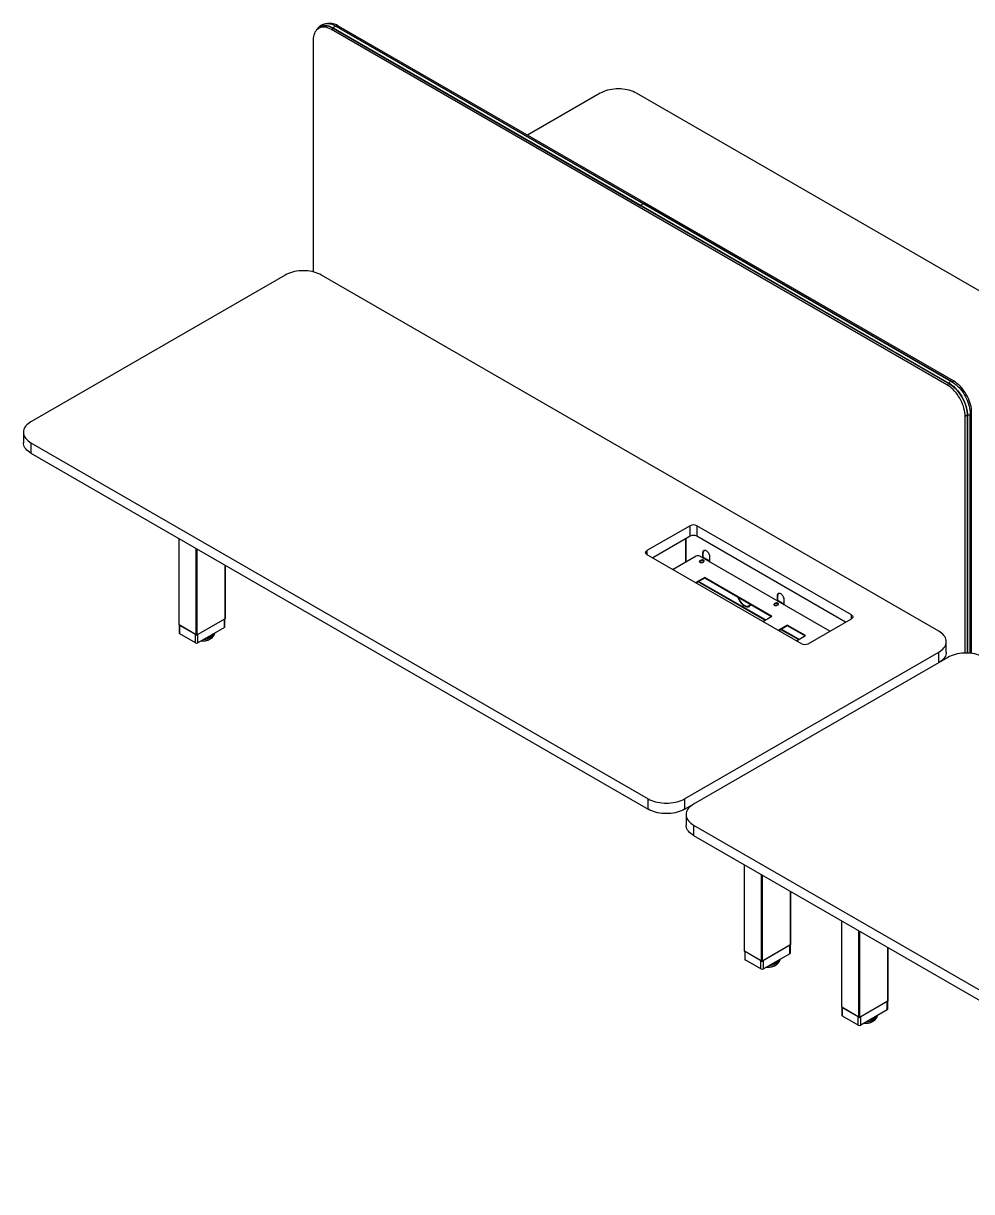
# Model space of a CAD drawing. Header units: millimetres. Extents: x -429 to 16771, y -1239 to 5751.
# Drawn here: x 9198 to 11044, y 1307 to 3584 of the extents above; entities that cross this region are included whole.
import ezdxf

# ---------------------------------------------------------------- set-up
doc = ezdxf.new("R2010")
doc.units = ezdxf.units.MM
doc.header["$LTSCALE"] = 100

msp = doc.modelspace()

# ---------------------------------------------------------------- linework, layer by layer
at = {"color": 7, "linetype": 'Continuous', "lineweight": -3}
for p, q in [((9777.66, 3576.89), (9772.71, 3574.03)), ((9797.7, 3571.55), (9801.68, 3573.85)), ((9801.24, 3574.41), (10400.51, 3228.46)), ((9801.24, 3574.41), (9801.24, 3574.17)), ((9801.24, 3574.17), (10400.51, 3228.21)), ((9801.28, 3574.08), (10400.55, 3228.12)), ((9801.41, 3574.86), (10400.68, 3228.9)), ((9806.73, 3577.93), (10406, 3231.98)), ((10406.07, 3231.95), (9806.79, 3577.91)), ((9807.75, 3577.35), (9810.43, 3578.9)), ((11008.98, 2887), (9810.43, 3578.9)), ((9762.35, 3551.14), (9762.35, 3099.45)), ((10996.25, 2879.65), (9797.7, 3571.55)), ((10321.32, 3447.59), (10179.61, 3365.78)), ((11594.11, 2753.64), (10392.03, 3447.59)), ((10400.51, 3228.46), (10999.79, 2882.51)), ((10400.51, 3228.46), (10400.51, 3228.21)), ((10400.51, 3228.21), (10999.79, 2882.26)), ((10400.55, 3228.12), (10999.83, 2882.17)), ((10400.68, 3228.9), (10999.95, 2882.95)), ((10406, 3231.98), (11005.28, 2886.02)), ((11005.34, 2886), (10406.07, 3231.95)), ((9707.55, 3093.27), (9212.57, 2807.52)), ((10980.34, 2399.32), (9778.26, 3093.27)), ((10996.25, 2879.65), (11000.28, 2881.97)), ((10999.79, 2882.51), (10999.79, 2882.26)), ((10999.79, 2882.51), (11000.17, 2882.28)), ((11006.27, 2885.43), (11008.98, 2887)), ((11041.63, 2824.2), (11044.33, 2825.76)), ((11041.64, 2823.04), (11041.64, 2356.35)), ((11041.65, 2356.35), (11041.65, 2823.11)), ((11044.33, 2356.05), (11044.33, 2825.76)), ((11031.61, 2818.41), (11035.63, 2820.74)), ((11031.61, 2356.73), (11031.61, 2818.41)), ((11035.58, 2820.25), (11035.58, 2356.72)), ((11035.85, 2820.04), (11035.64, 2820.17)), ((11035.64, 2820.17), (11035.64, 2356.72)), ((11035.84, 2821.08), (11035.85, 2820.04)), ((11035.85, 2820.04), (11035.85, 2356.71)), ((11036.32, 2819.97), (11036.32, 2356.7)), ((9197.93, 2787.11), (9197.93, 2766.7)), ((9212.57, 2766.7), (10414.66, 2072.76)), ((9212.57, 2766.7), (9212.57, 2746.29)), ((9212.57, 2746.29), (10414.66, 2052.34)), ((10496.33, 2604.85), (10412.18, 2556.28)), ((10496.33, 2584.44), (10496.33, 2604.85)), ((10810.28, 2430.96), (10509.05, 2604.85)), ((10509.05, 2604.85), (10509.05, 2584.44)), ((9500.63, 2580), (9500.63, 2412.1)), ((9501.07, 2411.49), (9501.07, 2579.74)), ((10496.33, 2584.44), (10423.5, 2542.39)), ((10487.35, 2579.25), (10487.35, 2533.61)), ((10487.63, 2579.42), (10487.63, 2533.77)), ((10798.97, 2417.08), (10509.05, 2584.44)), ((9534.31, 2392.3), (9534.31, 2560.56)), ((9536.43, 2392.3), (9536.43, 2559.33)), ((10412.18, 2556.28), (10412.18, 2548.93)), ((10521.78, 2553), (10521.22, 2552.67)), ((10521.22, 2542.93), (10521.22, 2552.67)), ((10521.78, 2542.93), (10521.78, 2553)), ((9590.88, 2423.73), (9590.88, 2527.9)), ((9591.32, 2424.35), (9591.32, 2527.65)), ((10412.18, 2548.93), (10713.41, 2375.03)), ((10507.99, 2545.53), (10463.03, 2519.57)), ((10768.27, 2399.36), (10515.06, 2545.53)), ((10517.54, 2537.57), (10515.42, 2536.34)), ((10515.42, 2535.53), (10517.54, 2536.75)), ((10515.42, 2535.53), (10515.42, 2536.34)), ((10517.54, 2536.75), (10517.54, 2537.57)), ((10521, 2542.83), (10520.37, 2542.47)), ((10520.37, 2533.49), (10522.49, 2534.71)), ((10521, 2542.83), (10522.77, 2541.81)), ((10523.57, 2541.89), (10521.8, 2542.91)), ((10524.19, 2541), (10522.77, 2541.81)), ((10524.19, 2541), (10526.31, 2539.77)), ((10527.11, 2539.85), (10524.99, 2541.08)), ((10527.72, 2538.96), (10526.31, 2539.77)), ((10527.72, 2538.96), (10529.84, 2537.73)), ((10530.64, 2537.81), (10528.52, 2539.04)), ((10531.26, 2536.92), (10529.84, 2537.73)), ((10531.26, 2536.92), (10533.03, 2535.89)), ((10533.83, 2535.97), (10532.06, 2536.99)), ((10532.39, 2535.53), (10533.03, 2535.89)), ((10532.95, 2535.2), (10533.03, 2535.24)), ((10533.03, 2535.24), (10533.03, 2535.89)), ((10533.03, 2535.24), (10533.59, 2534.91)), ((10533.59, 2534.91), (10533.94, 2535.12)), ((10533.94, 2534.71), (10533.59, 2534.91)), ((10533.94, 2545.33), (10533.94, 2534.71)), ((10524.58, 2504.11), (10507.2, 2494.08)), ((10655.4, 2428.59), (10524.58, 2504.11)), ((10524.58, 2503.29), (10524.58, 2504.11)), ((10507.91, 2493.67), (10524.58, 2503.29)), ((10641.67, 2420.67), (10511.56, 2495.78)), ((10642.8, 2421.32), (10512.7, 2496.43)), ((10524.58, 2503.29), (10654.69, 2428.19)), ((10665.96, 2459.15), (10665.32, 2458.78)), ((10665.96, 2459.15), (10667.73, 2458.13)), ((10666.74, 2469.32), (10666.17, 2468.99)), ((10666.17, 2459.25), (10666.17, 2468.99)), ((10666.74, 2459.24), (10666.74, 2469.32)), ((10668.53, 2458.21), (10666.76, 2459.23)), ((10678.9, 2461.64), (10678.9, 2451.03)), ((10601.12, 2449), (10601.12, 2449.82)), ((10602.53, 2449), (10602.53, 2448.19)), ((10602.53, 2448.19), (10603.1, 2448.51)), ((10603.1, 2448.73), (10603.1, 2448.51)), ((10610.47, 2448.31), (10611.46, 2447.73)), ((10610.83, 2448.5), (10611.39, 2448.82)), ((10662.5, 2453.89), (10660.38, 2452.66)), ((10660.38, 2451.85), (10662.5, 2453.07)), ((10660.38, 2451.85), (10660.38, 2452.66)), ((10662.5, 2453.07), (10662.5, 2453.89)), ((10665.32, 2449.8), (10667.45, 2451.03)), ((10669.14, 2457.32), (10667.73, 2458.13)), ((10669.14, 2457.32), (10671.26, 2456.09)), ((10672.06, 2456.17), (10669.94, 2457.39)), ((10672.68, 2455.27), (10671.26, 2456.09)), ((10672.68, 2455.27), (10674.8, 2454.05)), ((10675.6, 2454.13), (10673.48, 2455.35)), ((10676.21, 2453.23), (10674.8, 2454.05)), ((10676.21, 2453.23), (10677.98, 2452.21)), ((10678.78, 2452.29), (10677.01, 2453.31)), ((10677.35, 2451.85), (10677.98, 2452.21)), ((10677.91, 2451.52), (10677.98, 2451.56)), ((10677.98, 2451.56), (10677.98, 2452.21)), ((10677.98, 2451.56), (10678.55, 2451.23)), ((10678.55, 2451.23), (10678.9, 2451.44)), ((10678.9, 2451.03), (10678.55, 2451.23)), ((9590.88, 2423.73), (9536.43, 2392.3)), ((9589.46, 2422.92), (9537.84, 2393.12)), ((9589.46, 2406.59), (9589.46, 2422.92)), ((9590.49, 2408.02), (9590.49, 2423.51)), ((10638.01, 2418.56), (10655.4, 2428.59)), ((10726.14, 2375.03), (10810.28, 2423.61)), ((10810.28, 2423.61), (10810.28, 2430.96)), ((9534.31, 2392.3), (9501.07, 2411.49)), ((9501.46, 2411.26), (9501.46, 2395.77)), ((9532.89, 2393.12), (9502.49, 2410.67)), ((9502.49, 2394.34), (9502.49, 2410.67)), ((9532.89, 2376.79), (9502.49, 2394.34)), ((9532.89, 2376.79), (9532.89, 2393.12)), ((9589.46, 2406.59), (9537.84, 2376.79)), ((9537.84, 2376.79), (9537.84, 2393.12)), ((10685.45, 2411.25), (10668.06, 2401.21)), ((10668.77, 2400.8), (10685.45, 2410.43)), ((10707.08, 2382.91), (10672.43, 2402.91)), ((10708.21, 2383.56), (10673.56, 2403.57)), ((10720.81, 2390.83), (10685.45, 2411.25)), ((10685.45, 2410.43), (10685.45, 2411.25)), ((10685.45, 2410.43), (10720.1, 2390.43)), ((10703.42, 2380.8), (10720.81, 2390.83)), ((10994.99, 2358.5), (10994.99, 2378.91)), ((10485.37, 2072.76), (10980.34, 2358.5)), ((10998.02, 2348.3), (10503.04, 2062.55)), ((10980.34, 2338.09), (10980.34, 2358.5)), ((10414.66, 2052.34), (10414.66, 2072.76)), ((10485.37, 2072.76), (10485.37, 2052.34)), ((10485.37, 2052.34), (10502.6, 2062.29)), ((10488.4, 2042.14), (10488.4, 2021.73)), ((10503.04, 2021.73), (11705.13, 1327.79)), ((10503.04, 2021.73), (10503.04, 2001.32)), ((10503.04, 2001.32), (11705.13, 1307.37)), ((10601.6, 1944.42), (10601.6, 1776.53)), ((10602.04, 1775.91), (10602.04, 1944.17)), ((10635.27, 1756.73), (10635.27, 1924.98)), ((10637.39, 1756.73), (10637.39, 1923.76)), ((10691.84, 1788.16), (10691.84, 1892.33)), ((10692.28, 1788.77), (10692.28, 1892.07)), ((10791.1, 1835.02), (10791.1, 1667.13)), ((10791.54, 1666.52), (10791.54, 1834.77)), ((10824.78, 1647.33), (10824.78, 1815.59)), ((10826.9, 1647.33), (10826.9, 1814.36)), ((10635.27, 1756.73), (10602.04, 1775.91)), ((10602.43, 1775.69), (10602.43, 1760.2)), ((10691.84, 1788.16), (10637.39, 1756.73)), ((10690.43, 1787.34), (10638.81, 1757.55)), ((10690.43, 1771.01), (10690.43, 1787.34)), ((10691.45, 1772.44), (10691.45, 1787.94)), ((10881.35, 1678.76), (10881.35, 1782.93)), ((10881.79, 1679.37), (10881.79, 1782.68)), ((10633.86, 1757.55), (10603.45, 1775.1)), ((10603.45, 1758.77), (10603.45, 1775.1)), ((10633.86, 1741.21), (10603.45, 1758.77)), ((10633.86, 1741.21), (10633.86, 1757.55)), ((10690.43, 1771.01), (10638.81, 1741.21)), ((10638.81, 1741.21), (10638.81, 1757.55)), ((10824.78, 1647.33), (10791.54, 1666.52)), ((10791.93, 1666.29), (10791.93, 1650.8)), ((10823.36, 1648.15), (10792.96, 1665.7)), ((10792.96, 1649.37), (10792.96, 1665.7)), ((10881.35, 1678.76), (10826.9, 1647.33)), ((10879.93, 1677.95), (10828.31, 1648.15)), ((10879.93, 1661.61), (10879.93, 1677.95)), ((10880.96, 1663.04), (10880.96, 1678.54)), ((10823.36, 1631.82), (10792.96, 1649.37)), ((10823.36, 1631.82), (10823.36, 1648.15)), ((10879.93, 1661.61), (10828.31, 1631.82)), ((10828.31, 1631.82), (10828.31, 1648.15))]:
    msp.add_line(p, q, dxfattribs=at)
at = {"color": 7, "linetype": 'Continuous', "lineweight": -3, "flags": 128}
for points in [[(9797.7, 3571.55), (9794.62, 3573.18), (9791.57, 3574.48), (9788.55, 3575.45), (9785.61, 3576.07), (9782.76, 3576.36), (9780.03, 3576.29), (9777.43, 3575.88), (9774.98, 3575.12), (9772.7, 3574.03), (9770.62, 3572.61), (9768.74, 3570.86), (9767.09, 3568.82), (9765.66, 3566.48), (9764.48, 3563.87), (9763.55, 3561.01), (9762.89, 3557.92), (9762.48, 3554.62), (9762.35, 3551.14)], [(9770.97, 3572.88), (9771.7, 3573.71), (9773.61, 3575.48), (9775.74, 3576.94), (9778.06, 3578.05), (9780.56, 3578.82), (9783.21, 3579.24), (9786, 3579.31), (9788.91, 3579.02), (9791.91, 3578.38), (9794.98, 3577.39), (9798.1, 3576.07), (9801.24, 3574.41)], [(9771.99, 3573.59), (9773.78, 3575.23), (9775.89, 3576.68), (9778.2, 3577.79), (9780.68, 3578.55), (9783.32, 3578.97), (9786.09, 3579.04), (9788.98, 3578.75), (9791.96, 3578.11), (9795.01, 3577.13), (9798.12, 3575.81), (9801.24, 3574.17)], [(9774.38, 3574.99), (9775.98, 3576.45), (9776.22, 3576.64)], [(9775.68, 3575.75), (9776.37, 3576.33), (9778.18, 3577.59)], [(9777.66, 3576.89), (9779.93, 3577.98), (9782.37, 3578.73)], [(9777.68, 3578.38), (9779.07, 3578.89), (9781.52, 3579.5), (9784.1, 3579.79), (9786.8, 3579.75), (9789.6, 3579.4), (9792.48, 3578.72), (9795.42, 3577.74), (9798.4, 3576.45), (9801.41, 3574.86)], [(9810.43, 3578.9), (9807.35, 3580.53), (9804.29, 3581.83), (9801.28, 3582.79), (9798.34, 3583.42), (9795.49, 3583.7), (9792.76, 3583.64), (9790.15, 3583.23), (9789.25, 3582.99)], [(9806.79, 3577.91), (9806.77, 3577.92), (9806.73, 3577.93)], [(10392.03, 3447.59), (10388.81, 3449.29), (10385.35, 3450.82), (10381.67, 3452.18), (10377.8, 3453.34), (10373.77, 3454.3), (10369.61, 3455.06), (10365.36, 3455.6), (10361.03, 3455.93), (10356.67, 3456.04), (10352.31, 3455.93), (10347.99, 3455.6), (10343.73, 3455.06), (10339.57, 3454.3), (10335.54, 3453.34), (10331.67, 3452.18), (10327.99, 3450.82), (10324.53, 3449.29), (10321.32, 3447.59)], [(10406.07, 3231.95), (10406.04, 3231.97), (10406, 3231.98)], [(9778.26, 3093.27), (9775.04, 3094.97), (9771.58, 3096.5), (9767.9, 3097.85), (9764.03, 3099.02), (9760.01, 3099.98), (9755.84, 3100.74), (9751.59, 3101.28), (9747.26, 3101.61), (9742.9, 3101.72), (9738.55, 3101.61), (9734.22, 3101.28), (9729.96, 3100.74), (9725.8, 3099.98), (9721.77, 3099.02), (9717.9, 3097.85), (9714.23, 3096.5), (9710.76, 3094.97), (9707.55, 3093.27)], [(11031.61, 2818.41), (11031.47, 2822.05), (11031.07, 2825.81), (11030.4, 2829.67), (11029.47, 2833.61), (11028.29, 2837.58), (11026.87, 2841.56), (11025.21, 2845.52), (11023.33, 2849.43), (11021.25, 2853.26), (11018.98, 2856.98), (11016.53, 2860.56), (11013.93, 2863.97), (11011.19, 2867.2), (11008.34, 2870.21), (11005.4, 2872.98), (11002.39, 2875.48), (10999.33, 2877.71), (10996.25, 2879.65)], [(10999.79, 2882.26), (11002.91, 2880.3), (11006.01, 2878.04), (11009.07, 2875.49), (11012.05, 2872.69), (11014.94, 2869.64), (11017.71, 2866.37), (11020.35, 2862.9), (11022.83, 2859.27), (11025.14, 2855.5), (11027.25, 2851.62), (11029.15, 2847.66), (11030.83, 2843.64), (11032.28, 2839.6), (11033.47, 2835.57), (11034.42, 2831.59), (11035.09, 2827.67), (11035.5, 2823.85), (11035.64, 2820.17)], [(10999.95, 2882.95), (11002.96, 2881.07), (11005.94, 2878.92), (11008.88, 2876.51), (11011.76, 2873.86), (11014.56, 2870.98), (11017.26, 2867.9), (11019.84, 2864.63), (11022.29, 2861.2), (11024.58, 2857.64), (11026.71, 2853.95), (11028.65, 2850.18), (11030.39, 2846.35), (11031.93, 2842.48), (11033.25, 2838.6), (11034.35, 2834.74), (11035.2, 2830.92), (11035.82, 2827.17), (11036.19, 2823.51), (11036.32, 2819.97)], [(11000.17, 2882.28), (11002.93, 2880.53), (11006.05, 2878.26), (11009.12, 2875.7), (11012.12, 2872.87), (11015.03, 2869.81), (11017.82, 2866.52), (11020.47, 2863.03), (11022.97, 2859.38), (11025.29, 2855.59), (11027.41, 2851.68), (11029.33, 2847.7), (11031.02, 2843.66), (11032.47, 2839.59), (11033.67, 2835.54), (11034.62, 2831.53), (11035.3, 2827.59), (11035.71, 2823.75), (11035.84, 2821.08)], [(11005.28, 2886.02), (11008.28, 2884.15), (11011.26, 2881.99), (11014.2, 2879.58), (11017.08, 2876.93), (11019.88, 2874.05), (11022.58, 2870.97), (11025.16, 2867.7), (11027.61, 2864.28), (11029.9, 2860.71), (11032.03, 2857.03), (11033.97, 2853.26), (11035.72, 2849.43), (11037.26, 2845.56), (11038.58, 2841.68), (11039.67, 2837.81), (11040.53, 2833.99), (11041.14, 2830.24), (11041.51, 2826.58), (11041.64, 2823.04)], [(11005.34, 2886), (11005.31, 2886.01), (11005.28, 2886.02)], [(11044.33, 2825.76), (11044.2, 2829.4), (11043.8, 2833.16), (11043.13, 2837.02), (11042.2, 2840.95), (11041.02, 2844.93), (11039.6, 2848.91), (11037.94, 2852.87), (11036.06, 2856.78), (11033.98, 2860.61), (11031.7, 2864.33), (11029.26, 2867.91), (11026.66, 2871.32), (11023.92, 2874.55), (11021.07, 2877.55), (11018.13, 2880.32), (11015.12, 2882.83), (11012.06, 2885.06), (11008.98, 2887)], [(11041.65, 2823.11), (11041.65, 2823.08), (11041.64, 2823.04)], [(9212.57, 2807.52), (9209.63, 2805.67), (9206.97, 2803.67), (9204.63, 2801.55), (9202.61, 2799.31), (9200.94, 2796.99), (9199.63, 2794.59), (9198.69, 2792.13), (9198.12, 2789.63), (9197.93, 2787.11), (9198.12, 2784.6), (9198.69, 2782.1), (9199.63, 2779.64), (9200.94, 2777.24), (9202.61, 2774.92), (9204.63, 2772.68), (9206.97, 2770.56), (9209.63, 2768.56), (9212.57, 2766.7)], [(9212.57, 2746.29), (9209.63, 2748.15), (9206.97, 2750.15), (9204.63, 2752.27), (9202.61, 2754.5), (9200.94, 2756.83), (9199.63, 2759.23), (9198.69, 2761.69), (9198.12, 2764.19), (9197.93, 2766.7)], [(10412.18, 2548.93), (10411.06, 2549.71), (10410.23, 2550.61), (10409.72, 2551.59), (10409.54, 2552.6), (10409.72, 2553.61), (10410.23, 2554.59), (10411.06, 2555.49), (10412.18, 2556.28)], [(10521.22, 2552.67), (10521.36, 2554.12), (10521.77, 2555.34), (10522.43, 2556.29), (10523.32, 2556.92), (10524.4, 2557.2), (10525.61, 2557.12), (10526.92, 2556.69), (10528.25, 2555.92), (10529.55, 2554.85), (10530.76, 2553.53), (10531.84, 2552), (10532.73, 2550.35), (10533.39, 2548.63), (10533.81, 2546.93), (10533.94, 2545.33)], [(10515.42, 2536.34), (10514.72, 2535.77), (10514.41, 2535.09), (10514.51, 2534.39), (10515.03, 2533.76), (10515.89, 2533.26), (10516.99, 2532.96), (10518.2, 2532.9), (10519.37, 2533.08), (10520.37, 2533.49)], [(10514.47, 2534.51), (10514.72, 2534.95), (10515.42, 2535.53)], [(10522.49, 2534.71), (10523.19, 2535.29), (10523.5, 2535.96), (10523.4, 2536.66), (10522.88, 2537.3), (10522.02, 2537.79), (10520.92, 2538.09), (10519.71, 2538.15), (10518.54, 2537.97), (10517.54, 2537.57)], [(10517.54, 2536.75), (10518.54, 2537.15), (10519.71, 2537.34), (10520.92, 2537.27), (10522.02, 2536.98), (10522.88, 2536.48), (10523.4, 2535.85), (10523.44, 2535.73)], [(10522.35, 2536.67), (10521.31, 2537.13), (10520.59, 2537.32)], [(10523.43, 2535.71), (10523.14, 2536.07), (10522.35, 2536.67)], [(10523.22, 2535.33), (10523.14, 2535.42), (10522.35, 2536.02)], [(10666.17, 2468.99), (10666.31, 2470.44), (10666.72, 2471.66), (10667.39, 2472.61), (10668.28, 2473.24), (10669.36, 2473.52), (10670.57, 2473.44), (10671.87, 2473.01), (10673.2, 2472.24), (10674.5, 2471.17), (10675.72, 2469.84), (10676.8, 2468.32), (10677.69, 2466.66), (10678.35, 2464.95), (10678.76, 2463.25), (10678.9, 2461.64)], [(10598.25, 2452.04), (10599.73, 2450.74), (10601.12, 2449.7)], [(10613.67, 2451.87), (10613.04, 2450.65), (10612.04, 2449.42), (10610.83, 2448.5), (10609.42, 2447.91), (10607.86, 2447.66), (10606.16, 2447.76), (10604.37, 2448.21), (10602.53, 2449)], [(10602.53, 2448.19), (10604.49, 2447.34), (10606.38, 2446.86), (10608.18, 2446.75), (10609.84, 2447.01), (10611.33, 2447.63), (10612.61, 2448.61), (10613.67, 2449.92), (10614.43, 2451.43)], [(10660.38, 2452.66), (10659.68, 2452.09), (10659.36, 2451.41), (10659.47, 2450.71), (10659.98, 2450.07), (10660.84, 2449.58), (10661.94, 2449.28), (10663.15, 2449.22), (10664.33, 2449.4), (10665.32, 2449.8)], [(10659.42, 2450.82), (10659.68, 2451.27), (10660.38, 2451.85)], [(10667.45, 2451.03), (10668.14, 2451.6), (10668.46, 2452.28), (10668.35, 2452.98), (10667.84, 2453.62), (10666.98, 2454.11), (10665.88, 2454.41), (10664.67, 2454.47), (10663.49, 2454.29), (10662.5, 2453.89)], [(10662.5, 2453.07), (10663.49, 2453.47), (10664.67, 2453.65), (10665.88, 2453.59), (10666.98, 2453.3), (10667.84, 2452.8), (10668.35, 2452.16), (10668.4, 2452.05)], [(10667.3, 2452.99), (10666.26, 2453.44), (10665.54, 2453.63)], [(10668.39, 2452.02), (10668.09, 2452.39), (10667.3, 2452.99)], [(10668.18, 2451.65), (10668.09, 2451.73), (10667.3, 2452.34)], [(10810.28, 2430.96), (10811.4, 2430.17), (10812.23, 2429.27), (10812.74, 2428.3), (10812.92, 2427.28), (10812.74, 2426.27), (10812.23, 2425.29), (10811.4, 2424.4), (10810.28, 2423.61)], [(9570.35, 2395.55), (9570.07, 2394.44), (9569.37, 2392.79), (9568.32, 2391.19), (9566.94, 2389.68), (9565.26, 2388.27), (9563.3, 2386.99), (9561.08, 2385.86), (9558.65, 2384.89), (9556.03, 2384.1), (9553.26, 2383.49), (9550.39, 2383.08), (9548.47, 2382.92)], [(9569.16, 2394.86), (9568.32, 2393.64), (9566.94, 2392.13), (9565.26, 2390.72), (9563.3, 2389.44), (9561.08, 2388.31), (9558.65, 2387.34), (9556.03, 2386.55), (9553.91, 2386.06)], [(10980.34, 2358.5), (10983.29, 2360.36), (10985.94, 2362.35), (10988.29, 2364.48), (10990.3, 2366.71), (10991.97, 2369.04), (10993.28, 2371.44), (10994.23, 2373.9), (10994.8, 2376.39), (10994.99, 2378.91), (10994.8, 2381.43), (10994.23, 2383.92), (10993.28, 2386.38), (10991.97, 2388.78), (10990.3, 2391.11), (10988.29, 2393.34), (10985.94, 2395.47), (10983.29, 2397.46), (10980.34, 2399.32)], [(10994.99, 2358.5), (10994.8, 2355.98), (10994.23, 2353.48), (10993.28, 2351.03), (10991.97, 2348.62), (10990.3, 2346.3), (10988.29, 2344.06), (10985.94, 2341.94), (10983.29, 2339.94), (10980.79, 2338.35)], [(11068.73, 2348.3), (11065.51, 2350), (11062.05, 2351.53), (11058.37, 2352.88), (11054.5, 2354.05), (11050.47, 2355.01), (11046.31, 2355.77), (11042.06, 2356.31), (11037.73, 2356.64), (11033.37, 2356.75), (11029.02, 2356.64), (11024.69, 2356.31), (11020.43, 2355.77), (11016.27, 2355.01), (11012.24, 2354.05), (11008.37, 2352.88), (11004.7, 2351.53), (11001.23, 2350), (10998.02, 2348.3)], [(10414.66, 2072.76), (10417.87, 2071.06), (10421.33, 2069.52), (10425.01, 2068.17), (10428.88, 2067.01), (10432.91, 2066.04), (10437.07, 2065.29), (10441.33, 2064.74), (10445.65, 2064.41), (10450.01, 2064.3), (10454.37, 2064.41), (10458.69, 2064.74), (10462.95, 2065.29), (10467.11, 2066.04), (10471.14, 2067.01), (10475.01, 2068.17), (10478.69, 2069.52), (10482.15, 2071.06), (10485.37, 2072.76)], [(10485.37, 2052.34), (10482.15, 2050.64), (10478.69, 2049.11), (10475.01, 2047.76), (10471.14, 2046.59), (10467.11, 2045.63), (10462.95, 2044.87), (10458.69, 2044.33), (10454.37, 2044), (10450.01, 2043.89), (10445.65, 2044), (10441.33, 2044.33), (10437.07, 2044.87), (10432.91, 2045.63), (10428.88, 2046.59), (10425.01, 2047.76), (10421.33, 2049.11), (10417.87, 2050.64), (10414.66, 2052.34)], [(10503.04, 2062.55), (10500.1, 2060.7), (10497.44, 2058.7), (10495.1, 2056.57), (10493.08, 2054.34), (10491.41, 2052.01), (10490.1, 2049.61), (10489.16, 2047.15), (10488.59, 2044.66), (10488.4, 2042.14), (10488.59, 2039.63), (10489.16, 2037.13), (10490.1, 2034.67), (10491.41, 2032.27), (10493.08, 2029.94), (10495.1, 2027.71), (10497.44, 2025.59), (10500.1, 2023.59), (10503.04, 2021.73)], [(10503.04, 2001.32), (10500.1, 2003.17), (10497.44, 2005.17), (10495.1, 2007.3), (10493.08, 2009.53), (10491.41, 2011.86), (10490.1, 2014.26), (10489.16, 2016.72), (10488.59, 2019.21), (10488.4, 2021.73)], [(10671.31, 1759.98), (10671.04, 1758.87), (10670.33, 1757.21), (10669.28, 1755.62), (10667.91, 1754.1), (10666.23, 1752.7), (10664.26, 1751.42), (10662.05, 1750.29), (10659.61, 1749.32), (10657, 1748.52), (10654.23, 1747.92), (10651.36, 1747.51), (10649.44, 1747.35)], [(10670.12, 1759.29), (10669.28, 1758.06), (10667.91, 1756.55), (10666.23, 1755.15), (10664.26, 1753.87), (10662.05, 1752.74), (10659.61, 1751.77), (10657, 1750.97), (10654.87, 1750.49)], [(10860.82, 1650.58), (10860.54, 1649.47), (10859.84, 1647.81), (10858.79, 1646.22), (10857.41, 1644.7), (10855.73, 1643.3), (10853.77, 1642.02), (10851.55, 1640.89), (10849.12, 1639.92), (10846.5, 1639.12), (10843.73, 1638.52), (10840.86, 1638.11), (10838.94, 1637.95)], [(10859.63, 1649.89), (10858.79, 1648.67), (10857.41, 1647.15), (10855.73, 1645.75), (10853.77, 1644.47), (10851.55, 1643.34), (10849.12, 1642.37), (10846.5, 1641.57), (10844.38, 1641.09)]]:
    msp.add_lwpolyline(points, dxfattribs=at)
at = {"color": 7, "linetype": 'Continuous', "lineweight": -3}
for centre, radius, start, end in [((9784.64, 3561.94), 17.86, 112.92482, 145.84037), ((9785.34, 3560.52), 18.47, 83.85377, 132.59793), ((9787.57, 3545.8), 37.41, 59.19192, 77.9383), ((9802, 3574.38), 0.763, 141.30471, 177.43), ((9801.34, 3574.16), 0.1, 174.19564, 234.49218), ((9806.92, 3571.45), 6.48, 91.67597, 148.31865), ((10401.28, 3228.43), 0.763, 141.30471, 177.43), ((10400.61, 3228.2), 0.1, 174.19564, 234.49218), ((10406.19, 3225.5), 6.48, 91.67597, 148.31865), ((11000.55, 2882.47), 0.763, 141.30471, 177.43), ((10999.89, 2882.25), 0.1, 174.19564, 234.49218), ((11005.47, 2879.55), 6.48, 91.67597, 148.31865), ((11036.13, 2826.44), 6.48, 271.68015, 328.31448), ((11035.68, 2820.26), 0.1, 185.51136, 245.80878), ((11036.2, 2820.72), 0.763, 242.57351, 278.69449), ((10502.69, 2592.57), 13.83, 62.60967, 117.39033), ((10502.69, 2572.16), 13.83, 62.60967, 117.39033), ((10526.37, 2553.44), 4.61, 130.56272, 185.49368), ((10511.53, 2538.7), 7.69, 62.60967, 117.39033), ((10518.93, 2529.32), 7.52, 62.97952, 101.60985), ((10521.47, 2542.18), 0.805, 65.69288, 125.61758), ((10523.21, 2541.27), 0.699, 350.78596, 129.20329), ((10524.65, 2540.34), 0.805, 65.69288, 125.61758), ((10526.75, 2539.23), 0.699, 350.78596, 129.20329), ((10528.19, 2538.3), 0.805, 65.69288, 125.61758), ((10530.28, 2537.19), 0.699, 350.78596, 129.20329), ((10531.73, 2536.26), 0.805, 65.69288, 125.61758), ((10533.48, 2535.33), 0.724, 49.73343, 128.49886), ((10533.25, 2534.97), 0.349, 350.78596, 129.20329), ((10618.35, 2473.73), 30.14, 194.90276, 235.12809), ((10617.5, 2473.23), 28.57, 195.60819, 235.01787), ((10666.43, 2458.5), 0.805, 65.69288, 125.61758), ((10671.33, 2469.76), 4.61, 130.56272, 185.49368), ((10608.03, 2456.29), 9.21, 237.62188, 292.83499), ((10608, 2454.54), 6.65, 300.69767, 334.49512), ((10663.89, 2445.64), 7.52, 62.97952, 101.60985), ((10668.17, 2457.59), 0.699, 350.78596, 129.20329), ((10669.61, 2456.66), 0.805, 65.69288, 125.61758), ((10671.71, 2455.55), 0.699, 350.78596, 129.20329), ((10673.15, 2454.62), 0.805, 65.69288, 125.61758), ((10675.24, 2453.51), 0.699, 350.78596, 129.20329), ((10676.68, 2452.58), 0.805, 65.69288, 125.61758), ((10678.43, 2451.65), 0.724, 49.73343, 128.49886), ((10678.2, 2451.29), 0.349, 350.78596, 129.20329), ((9590.56, 2424.42), 0.754, 294.37466, 354.3052), ((9501.38, 2412.18), 0.754, 185.6948, 245.62534), ((9503.21, 2395.94), 1.76, 185.6948, 245.62534), ((9535.37, 2394.35), 2.31, 242.60967, 297.39033), ((9588.74, 2408.19), 1.76, 294.37466, 354.3052), ((9535.37, 2381.56), 5.38, 242.60967, 297.39033), ((10719.77, 2387.31), 13.83, 242.60967, 297.39033), ((10602.35, 1776.6), 0.754, 185.6948, 245.62534), ((10691.53, 1788.85), 0.754, 294.37466, 354.3052), ((10604.18, 1760.37), 1.76, 185.6948, 245.62534), ((10636.33, 1758.78), 2.31, 242.60967, 297.39033), ((10689.7, 1772.62), 1.76, 294.37466, 354.3052), ((10636.33, 1745.99), 5.38, 242.60967, 297.39033), ((10791.85, 1667.2), 0.754, 185.6948, 245.62534), ((10879.21, 1663.22), 1.76, 294.37466, 354.3052), ((10881.03, 1679.45), 0.754, 294.37466, 354.3052), ((10793.68, 1650.97), 1.76, 185.6948, 245.62534), ((10825.84, 1649.38), 2.31, 242.60967, 297.39033), ((10825.84, 1636.59), 5.38, 242.60967, 297.39033)]:
    msp.add_arc(centre, radius, start, end, dxfattribs=at)
for points, knots in [([(9795.45, 3582.33), (9794.81, 3582.46), (9793.15, 3582.8), (9790.52, 3582.98), (9787.58, 3582.92), (9784.76, 3582.52), (9782.08, 3581.82), (9779.55, 3580.83), (9777.2, 3579.56), (9775.02, 3578.02), (9773.03, 3576.24), (9771.26, 3574.21), (9770.01, 3572.52), (9769.43, 3571.45), (9769.29, 3571.2)], [0, 0, 0, 0, 0.0610441, 0.1581022, 0.2534231, 0.3468173, 0.4383467, 0.5283091, 0.6171754, 0.7055162, 0.7937867, 0.8825386, 0.9723072, 1, 1, 1, 1]), ([(9544.08, 2380.39), (9544.53, 2380.36), (9545.9, 2380.27), (9548.21, 2380.35), (9550.97, 2380.61), (9553.68, 2381.08), (9556.3, 2381.75), (9558.81, 2382.63), (9561.18, 2383.72), (9563.38, 2385.01), (9565.35, 2386.51), (9566.99, 2388.13), (9568.29, 2389.83), (9569.3, 2391.62), (9570.05, 2393.54), (9570.28, 2394.91), (9570.39, 2395.58)], [0, 0, 0, 0, 0.0367129, 0.112054, 0.1875206, 0.2632526, 0.3394315, 0.4162226, 0.4937354, 0.571937, 0.6503959, 0.728137, 0.7958084, 0.8612723, 0.9319152, 1, 1, 1, 1]), ([(10645, 1744.79), (10645.01, 1744.79), (10645.94, 1744.71), (10647.82, 1744.73), (10650.59, 1744.88), (10653.33, 1745.25), (10656, 1745.82), (10658.57, 1746.6), (10661.01, 1747.59), (10663.3, 1748.78), (10665.38, 1750.18), (10667.16, 1751.72), (10668.61, 1753.36), (10669.74, 1755.04), (10670.61, 1756.86), (10671.16, 1758.51), (10671.27, 1759.59), (10671.31, 1759.98)], [0, 0, 0, 0, 0.0009058, 0.0762422, 0.1516367, 0.2272185, 0.3031591, 0.3796351, 0.4567904, 0.5346761, 0.6131339, 0.6913643, 0.7602971, 0.8269326, 0.8915151, 0.9610374, 1, 1, 1, 1]), ([(10834.55, 1635.41), (10835, 1635.39), (10836.37, 1635.3), (10838.68, 1635.38), (10841.44, 1635.64), (10844.15, 1636.11), (10846.77, 1636.78), (10849.28, 1637.66), (10851.65, 1638.74), (10853.85, 1640.04), (10855.82, 1641.54), (10857.46, 1643.16), (10858.76, 1644.86), (10859.77, 1646.65), (10860.52, 1648.56), (10860.75, 1649.93), (10860.86, 1650.61)], [0, 0, 0, 0, 0.0367129, 0.112054, 0.1875206, 0.2632526, 0.3394315, 0.4162226, 0.4937354, 0.571937, 0.6503959, 0.728137, 0.7958084, 0.8612723, 0.9319152, 1, 1, 1, 1])]:
    msp.add_open_spline(points, degree=3, knots=knots, dxfattribs=at)

doc.saveas('drawing.dxf')
